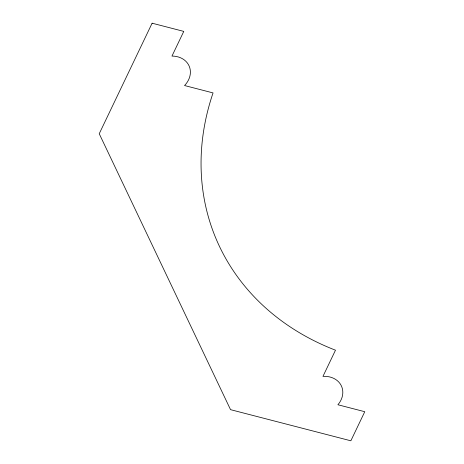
<?xml version="1.0" encoding="UTF-8"?>
<svg xmlns="http://www.w3.org/2000/svg" width="464" height="464" viewBox="0 0 464 464"><rect width="100%" height="100%" fill="white"/><g stroke="black" fill="none" stroke-linecap="round" stroke-linejoin="round"><path stroke-width="0.7" d="M152.111 23.2L99.232 133.742L230.544 409.66L350.854 440.8L364.768 411.707L337.908 404.753A21.872 18.003 -22.9 0 0 341.098 385.317A21.872 18.003 -22.9 0 0 322.967 376.368L335.489 350.187A278.8 229.489 -22.9 0 1 213.051 92.916L184.556 85.538A21.872 18.003 -22.9 0 0 189.196 66.155A21.872 18.003 -22.9 0 0 171.964 56.08L183.773 31.395L152.111 23.2"/></g></svg>
